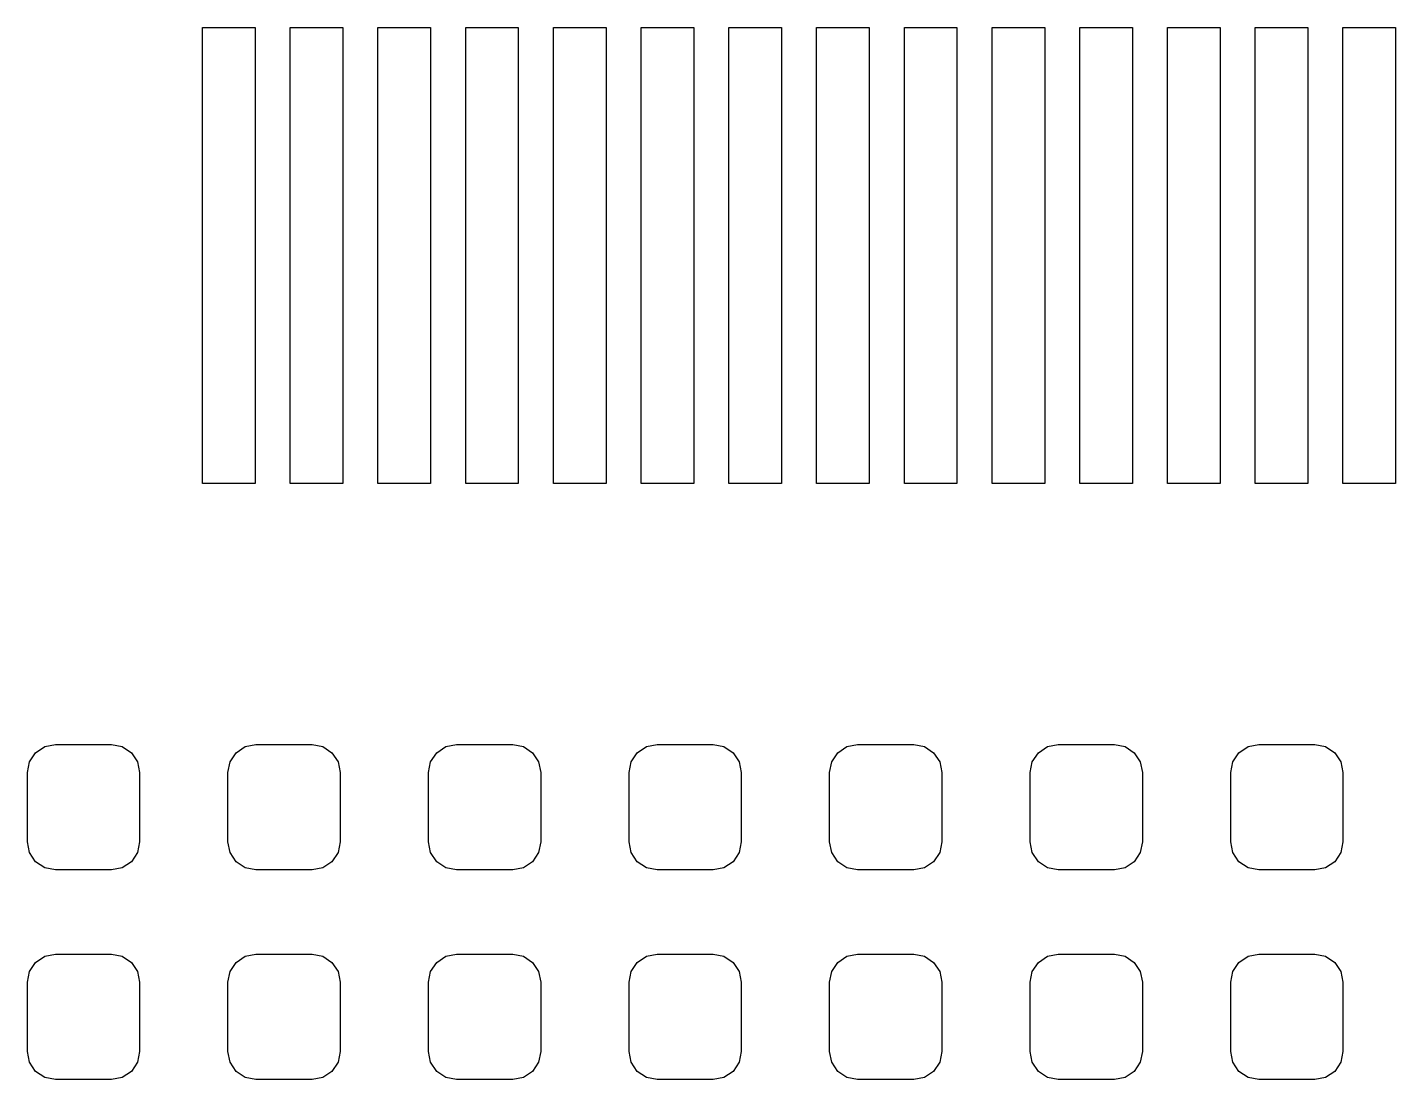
# Model space of a CAD drawing. Extents: x 35.9 to 97.3, y -178.9 to -137.7.
# Drawn here: x 42.35 to 50.15, y -143.7 to -137.71 of the extents above; entities that cross this region are included whole.
import ezdxf

# ---------------------------------------------------------------- set-up
doc = ezdxf.new("R2010")
doc.units = 0
doc.layers.add('BLACK', color=7, linetype='CONTINUOUS')

msp = doc.modelspace()

# ---------------------------------------------------------------- linework, layer by layer
at = {"layer": 'BLACK', "linetype": 'CONTINUOUS'}
for p, q in [((43.35, -140.305), (43.35, -137.705)), ((43.35, -137.705), (43.65, -137.705)), ((43.65, -137.705), (43.65, -140.305)), ((43.85, -140.305), (43.85, -137.705)), ((43.85, -137.705), (44.15, -137.705)), ((44.15, -137.705), (44.15, -140.305)), ((44.35, -140.305), (44.35, -137.705)), ((44.35, -137.705), (44.65, -137.705)), ((44.65, -137.705), (44.65, -140.305)), ((44.85, -140.305), (44.85, -137.705)), ((44.85, -137.705), (45.15, -137.705)), ((45.15, -137.705), (45.15, -140.305)), ((45.35, -140.305), (45.35, -137.705)), ((45.35, -137.705), (45.65, -137.705)), ((45.65, -137.705), (45.65, -140.305)), ((45.85, -140.305), (45.85, -137.705)), ((45.85, -137.705), (46.15, -137.705)), ((46.15, -137.705), (46.15, -140.305)), ((46.35, -140.305), (46.35, -137.705)), ((46.35, -137.705), (46.65, -137.705)), ((46.65, -137.705), (46.65, -140.305)), ((46.85, -140.305), (46.85, -137.705)), ((46.85, -137.705), (47.15, -137.705)), ((47.15, -137.705), (47.15, -140.305)), ((47.35, -140.305), (47.35, -137.705)), ((47.35, -137.705), (47.65, -137.705)), ((47.65, -137.705), (47.65, -140.305)), ((47.85, -140.305), (47.85, -137.705)), ((47.85, -137.705), (48.15, -137.705)), ((48.15, -137.705), (48.15, -140.305)), ((48.35, -140.305), (48.35, -137.705)), ((48.35, -137.705), (48.65, -137.705)), ((48.65, -137.705), (48.65, -140.305)), ((48.85, -140.305), (48.85, -137.705)), ((48.85, -137.705), (49.15, -137.705)), ((49.15, -137.705), (49.15, -140.305)), ((49.35, -140.305), (49.35, -137.705)), ((49.35, -137.705), (49.65, -137.705)), ((49.65, -137.705), (49.65, -140.305)), ((49.85, -140.305), (49.85, -137.705)), ((49.85, -137.705), (50.15, -137.705)), ((50.15, -137.705), (50.15, -140.305)), ((43.65, -140.305), (43.35, -140.305)), ((44.15, -140.305), (43.85, -140.305)), ((44.65, -140.305), (44.35, -140.305)), ((45.15, -140.305), (44.85, -140.305)), ((45.65, -140.305), (45.35, -140.305)), ((46.15, -140.305), (45.85, -140.305)), ((46.65, -140.305), (46.35, -140.305)), ((47.15, -140.305), (46.85, -140.305)), ((47.65, -140.305), (47.35, -140.305)), ((48.15, -140.305), (47.85, -140.305)), ((48.65, -140.305), (48.35, -140.305)), ((49.15, -140.305), (48.85, -140.305)), ((49.65, -140.305), (49.35, -140.305)), ((50.15, -140.305), (49.85, -140.305)), ((42.3642, -141.892), (42.3989, -141.84)), ((42.3989, -141.84), (42.4508, -141.805)), ((42.4508, -141.805), (42.512, -141.793)), ((42.512, -141.793), (42.832, -141.793)), ((42.832, -141.793), (42.8932, -141.805)), ((42.8932, -141.805), (42.9451, -141.84)), ((42.9451, -141.84), (42.9798, -141.892)), ((43.5072, -141.892), (43.5419, -141.84)), ((43.5419, -141.84), (43.5938, -141.805)), ((43.5938, -141.805), (43.655, -141.793)), ((43.655, -141.793), (43.975, -141.793)), ((43.975, -141.793), (44.0362, -141.805)), ((44.0362, -141.805), (44.0881, -141.84)), ((44.0881, -141.84), (44.1228, -141.892)), ((44.6502, -141.892), (44.6849, -141.84)), ((44.6849, -141.84), (44.7368, -141.805)), ((44.7368, -141.805), (44.798, -141.793)), ((44.798, -141.793), (45.118, -141.793)), ((45.118, -141.793), (45.1792, -141.805)), ((45.1792, -141.805), (45.2311, -141.84)), ((45.2311, -141.84), (45.2658, -141.892)), ((45.7932, -141.892), (45.8279, -141.84)), ((45.8279, -141.84), (45.8798, -141.805)), ((45.8798, -141.805), (45.941, -141.793)), ((45.941, -141.793), (46.261, -141.793)), ((46.261, -141.793), (46.3222, -141.805)), ((46.3222, -141.805), (46.3741, -141.84)), ((46.3741, -141.84), (46.4088, -141.892)), ((46.9362, -141.892), (46.9709, -141.84)), ((46.9709, -141.84), (47.0228, -141.805)), ((47.0228, -141.805), (47.084, -141.793)), ((47.084, -141.793), (47.404, -141.793)), ((47.404, -141.793), (47.4652, -141.805)), ((47.4652, -141.805), (47.5171, -141.84)), ((47.5171, -141.84), (47.5518, -141.892)), ((48.0792, -141.892), (48.1139, -141.84)), ((48.1139, -141.84), (48.1658, -141.805)), ((48.1658, -141.805), (48.227, -141.793)), ((48.227, -141.793), (48.547, -141.793)), ((48.547, -141.793), (48.6082, -141.805)), ((48.6082, -141.805), (48.6601, -141.84)), ((48.6601, -141.84), (48.6948, -141.892)), ((49.2222, -141.892), (49.2569, -141.84)), ((49.2569, -141.84), (49.3088, -141.805)), ((49.3088, -141.805), (49.37, -141.793)), ((49.37, -141.793), (49.69, -141.793)), ((49.69, -141.793), (49.7512, -141.805)), ((49.7512, -141.805), (49.8031, -141.84)), ((49.8031, -141.84), (49.8378, -141.892)), ((42.352, -141.953), (42.3642, -141.892)), ((42.9798, -141.892), (42.992, -141.953)), ((43.495, -141.953), (43.5072, -141.892)), ((44.1228, -141.892), (44.135, -141.953)), ((44.638, -141.953), (44.6502, -141.892)), ((45.2658, -141.892), (45.278, -141.953)), ((45.781, -141.953), (45.7932, -141.892)), ((46.4088, -141.892), (46.421, -141.953)), ((46.924, -141.953), (46.9362, -141.892)), ((47.5518, -141.892), (47.564, -141.953)), ((48.067, -141.953), (48.0792, -141.892)), ((48.6948, -141.892), (48.707, -141.953)), ((49.21, -141.953), (49.2222, -141.892)), ((49.8378, -141.892), (49.85, -141.953)), ((42.352, -142.348), (42.352, -141.953)), ((42.992, -141.953), (42.992, -142.348)), ((43.495, -142.348), (43.495, -141.953)), ((44.135, -141.953), (44.135, -142.348)), ((44.638, -142.348), (44.638, -141.953)), ((45.278, -141.953), (45.278, -142.348)), ((45.781, -142.348), (45.781, -141.953)), ((46.421, -141.953), (46.421, -142.348)), ((46.924, -142.348), (46.924, -141.953)), ((47.564, -141.953), (47.564, -142.348)), ((48.067, -142.348), (48.067, -141.953)), ((48.707, -141.953), (48.707, -142.348)), ((49.21, -142.348), (49.21, -141.953)), ((49.85, -141.953), (49.85, -142.348)), ((42.3642, -142.409), (42.352, -142.348)), ((42.992, -142.348), (42.9798, -142.409)), ((43.5072, -142.409), (43.495, -142.348)), ((44.135, -142.348), (44.1228, -142.409)), ((44.6502, -142.409), (44.638, -142.348)), ((45.278, -142.348), (45.2658, -142.409)), ((45.7932, -142.409), (45.781, -142.348)), ((46.421, -142.348), (46.4088, -142.409)), ((46.9362, -142.409), (46.924, -142.348)), ((47.564, -142.348), (47.5518, -142.409)), ((48.0792, -142.409), (48.067, -142.348)), ((48.707, -142.348), (48.6948, -142.409)), ((49.2222, -142.409), (49.21, -142.348)), ((49.85, -142.348), (49.8378, -142.409)), ((42.3989, -142.461), (42.3642, -142.409)), ((42.4508, -142.496), (42.3989, -142.461)), ((42.9451, -142.461), (42.8932, -142.496)), ((42.9798, -142.409), (42.9451, -142.461)), ((43.5419, -142.461), (43.5072, -142.409)), ((43.5938, -142.496), (43.5419, -142.461)), ((44.0881, -142.461), (44.0362, -142.496)), ((44.1228, -142.409), (44.0881, -142.461)), ((44.6849, -142.461), (44.6502, -142.409)), ((44.7368, -142.496), (44.6849, -142.461)), ((45.2311, -142.461), (45.1792, -142.496)), ((45.2658, -142.409), (45.2311, -142.461)), ((45.8279, -142.461), (45.7932, -142.409)), ((45.8798, -142.496), (45.8279, -142.461)), ((46.3741, -142.461), (46.3222, -142.496)), ((46.4088, -142.409), (46.3741, -142.461)), ((46.9709, -142.461), (46.9362, -142.409)), ((47.0228, -142.496), (46.9709, -142.461)), ((47.5171, -142.461), (47.4652, -142.496)), ((47.5518, -142.409), (47.5171, -142.461)), ((48.1139, -142.461), (48.0792, -142.409)), ((48.1658, -142.496), (48.1139, -142.461)), ((48.6601, -142.461), (48.6082, -142.496)), ((48.6948, -142.409), (48.6601, -142.461)), ((49.2569, -142.461), (49.2222, -142.409)), ((49.3088, -142.496), (49.2569, -142.461)), ((49.8031, -142.461), (49.7512, -142.496)), ((49.8378, -142.409), (49.8031, -142.461)), ((42.512, -142.508), (42.4508, -142.496)), ((42.832, -142.508), (42.512, -142.508)), ((42.8932, -142.496), (42.832, -142.508)), ((43.655, -142.508), (43.5938, -142.496)), ((43.975, -142.508), (43.655, -142.508)), ((44.0362, -142.496), (43.975, -142.508)), ((44.798, -142.508), (44.7368, -142.496)), ((45.118, -142.508), (44.798, -142.508)), ((45.1792, -142.496), (45.118, -142.508)), ((45.941, -142.508), (45.8798, -142.496)), ((46.261, -142.508), (45.941, -142.508)), ((46.3222, -142.496), (46.261, -142.508)), ((47.084, -142.508), (47.0228, -142.496)), ((47.404, -142.508), (47.084, -142.508)), ((47.4652, -142.496), (47.404, -142.508)), ((48.227, -142.508), (48.1658, -142.496)), ((48.547, -142.508), (48.227, -142.508)), ((48.6082, -142.496), (48.547, -142.508)), ((49.37, -142.508), (49.3088, -142.496)), ((49.69, -142.508), (49.37, -142.508)), ((49.7512, -142.496), (49.69, -142.508)), ((42.3989, -143.035), (42.4508, -143)), ((42.4508, -143), (42.512, -142.988)), ((42.512, -142.988), (42.832, -142.988)), ((42.832, -142.988), (42.8932, -143)), ((42.8932, -143), (42.9451, -143.035)), ((43.5419, -143.035), (43.5938, -143)), ((43.5938, -143), (43.655, -142.988)), ((43.655, -142.988), (43.975, -142.988)), ((43.975, -142.988), (44.0362, -143)), ((44.0362, -143), (44.0881, -143.035)), ((44.6849, -143.035), (44.7368, -143)), ((44.7368, -143), (44.798, -142.988)), ((44.798, -142.988), (45.118, -142.988)), ((45.118, -142.988), (45.1792, -143)), ((45.1792, -143), (45.2311, -143.035)), ((45.8279, -143.035), (45.8798, -143)), ((45.8798, -143), (45.941, -142.988)), ((45.941, -142.988), (46.261, -142.988)), ((46.261, -142.988), (46.3222, -143)), ((46.3222, -143), (46.3741, -143.035)), ((46.9709, -143.035), (47.0228, -143)), ((47.0228, -143), (47.084, -142.988)), ((47.084, -142.988), (47.404, -142.988)), ((47.404, -142.988), (47.4652, -143)), ((47.4652, -143), (47.5171, -143.035)), ((48.1139, -143.035), (48.1658, -143)), ((48.1658, -143), (48.227, -142.988)), ((48.227, -142.988), (48.547, -142.988)), ((48.547, -142.988), (48.6082, -143)), ((48.6082, -143), (48.6601, -143.035)), ((49.2569, -143.035), (49.3088, -143)), ((49.3088, -143), (49.37, -142.988)), ((49.37, -142.988), (49.69, -142.988)), ((49.69, -142.988), (49.7512, -143)), ((49.7512, -143), (49.8031, -143.035)), ((42.352, -143.148), (42.3642, -143.087)), ((42.3642, -143.087), (42.3989, -143.035)), ((42.9451, -143.035), (42.9798, -143.087)), ((42.9798, -143.087), (42.992, -143.148)), ((43.495, -143.148), (43.5072, -143.087)), ((43.5072, -143.087), (43.5419, -143.035)), ((44.0881, -143.035), (44.1228, -143.087)), ((44.1228, -143.087), (44.135, -143.148)), ((44.638, -143.148), (44.6502, -143.087)), ((44.6502, -143.087), (44.6849, -143.035)), ((45.2311, -143.035), (45.2658, -143.087)), ((45.2658, -143.087), (45.278, -143.148)), ((45.781, -143.148), (45.7932, -143.087)), ((45.7932, -143.087), (45.8279, -143.035)), ((46.3741, -143.035), (46.4088, -143.087)), ((46.4088, -143.087), (46.421, -143.148)), ((46.924, -143.148), (46.9362, -143.087)), ((46.9362, -143.087), (46.9709, -143.035)), ((47.5171, -143.035), (47.5518, -143.087)), ((47.5518, -143.087), (47.564, -143.148)), ((48.067, -143.148), (48.0792, -143.087)), ((48.0792, -143.087), (48.1139, -143.035)), ((48.6601, -143.035), (48.6948, -143.087)), ((48.6948, -143.087), (48.707, -143.148)), ((49.21, -143.148), (49.2222, -143.087)), ((49.2222, -143.087), (49.2569, -143.035)), ((49.8031, -143.035), (49.8378, -143.087)), ((49.8378, -143.087), (49.85, -143.148)), ((42.352, -143.543), (42.352, -143.148)), ((42.992, -143.148), (42.992, -143.543)), ((43.495, -143.543), (43.495, -143.148)), ((44.135, -143.148), (44.135, -143.543)), ((44.638, -143.543), (44.638, -143.148)), ((45.278, -143.148), (45.278, -143.543)), ((45.781, -143.543), (45.781, -143.148)), ((46.421, -143.148), (46.421, -143.543)), ((46.924, -143.543), (46.924, -143.148)), ((47.564, -143.148), (47.564, -143.543)), ((48.067, -143.543), (48.067, -143.148)), ((48.707, -143.148), (48.707, -143.543)), ((49.21, -143.543), (49.21, -143.148)), ((49.85, -143.148), (49.85, -143.543)), ((42.3642, -143.604), (42.352, -143.543)), ((42.992, -143.543), (42.9798, -143.604)), ((43.5072, -143.604), (43.495, -143.543)), ((44.135, -143.543), (44.1228, -143.604)), ((44.6502, -143.604), (44.638, -143.543)), ((45.278, -143.543), (45.2658, -143.604)), ((45.7932, -143.604), (45.781, -143.543)), ((46.421, -143.543), (46.4088, -143.604)), ((46.9362, -143.604), (46.924, -143.543)), ((47.564, -143.543), (47.5518, -143.604)), ((48.0792, -143.604), (48.067, -143.543)), ((48.707, -143.543), (48.6948, -143.604)), ((49.2222, -143.604), (49.21, -143.543)), ((49.85, -143.543), (49.8378, -143.604)), ((42.3989, -143.656), (42.3642, -143.604)), ((42.9798, -143.604), (42.9451, -143.656)), ((43.5419, -143.656), (43.5072, -143.604)), ((44.1228, -143.604), (44.0881, -143.656)), ((44.6849, -143.656), (44.6502, -143.604)), ((45.2658, -143.604), (45.2311, -143.656)), ((45.8279, -143.656), (45.7932, -143.604)), ((46.4088, -143.604), (46.3741, -143.656)), ((46.9709, -143.656), (46.9362, -143.604)), ((47.5518, -143.604), (47.5171, -143.656)), ((48.1139, -143.656), (48.0792, -143.604)), ((48.6948, -143.604), (48.6601, -143.656)), ((49.2569, -143.656), (49.2222, -143.604)), ((49.8378, -143.604), (49.8031, -143.656)), ((42.4508, -143.691), (42.3989, -143.656)), ((42.512, -143.703), (42.4508, -143.691)), ((42.832, -143.703), (42.512, -143.703)), ((42.8932, -143.691), (42.832, -143.703)), ((42.9451, -143.656), (42.8932, -143.691)), ((43.5938, -143.691), (43.5419, -143.656)), ((43.655, -143.703), (43.5938, -143.691)), ((43.975, -143.703), (43.655, -143.703)), ((44.0362, -143.691), (43.975, -143.703)), ((44.0881, -143.656), (44.0362, -143.691)), ((44.7368, -143.691), (44.6849, -143.656)), ((44.798, -143.703), (44.7368, -143.691)), ((45.118, -143.703), (44.798, -143.703)), ((45.1792, -143.691), (45.118, -143.703)), ((45.2311, -143.656), (45.1792, -143.691)), ((45.8798, -143.691), (45.8279, -143.656)), ((45.941, -143.703), (45.8798, -143.691)), ((46.261, -143.703), (45.941, -143.703)), ((46.3222, -143.691), (46.261, -143.703)), ((46.3741, -143.656), (46.3222, -143.691)), ((47.0228, -143.691), (46.9709, -143.656)), ((47.084, -143.703), (47.0228, -143.691)), ((47.404, -143.703), (47.084, -143.703)), ((47.4652, -143.691), (47.404, -143.703)), ((47.5171, -143.656), (47.4652, -143.691)), ((48.1658, -143.691), (48.1139, -143.656)), ((48.227, -143.703), (48.1658, -143.691)), ((48.547, -143.703), (48.227, -143.703)), ((48.6082, -143.691), (48.547, -143.703)), ((48.6601, -143.656), (48.6082, -143.691)), ((49.3088, -143.691), (49.2569, -143.656)), ((49.37, -143.703), (49.3088, -143.691)), ((49.69, -143.703), (49.37, -143.703)), ((49.7512, -143.691), (49.69, -143.703)), ((49.8031, -143.656), (49.7512, -143.691))]:
    msp.add_line(p, q, dxfattribs=at)

doc.saveas('drawing.dxf')
